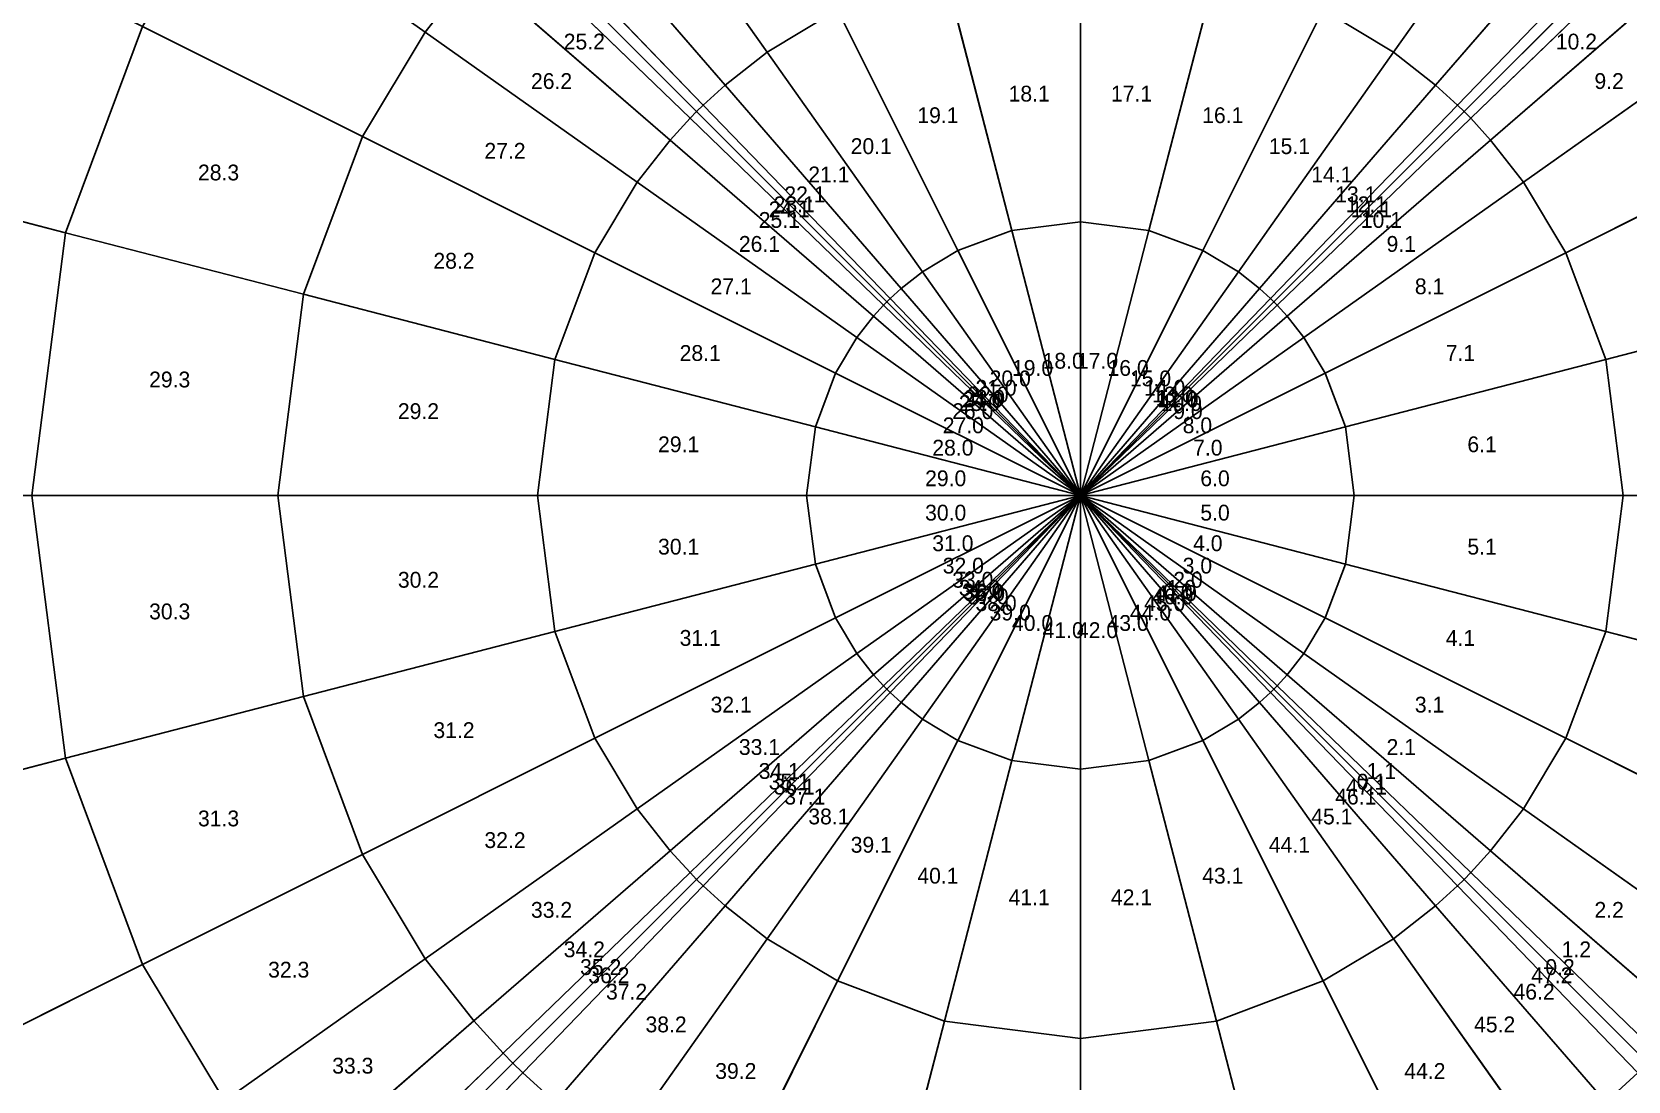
# Model space of a CAD drawing. Header units: metres. Extents: x -2.48 to 2.48, y -2.48 to 2.48.
# Drawn here: x -1.326 to 0.693, y -0.74 to 0.586 of the extents above; entities that cross this region are included whole.
import ezdxf
from ezdxf.enums import TextEntityAlignment as Align

# ---------------------------------------------------------------- set-up
doc = ezdxf.new("R2010")
doc.units = ezdxf.units.M

msp = doc.modelspace()

# ---------------------------------------------------------------- linework, layer by layer
at = {"layer": 'ColmoBranches'}
for p, q in [((0, 0.3461, 2.629), (0, 0.6863, 2.5613)), ((0, 0, 2.6517), (0, 0.3461, 2.629)), ((-1.3258, 0, 2.2964), (-1.6142, 0, 2.1037)), ((-1.0147, 0, 2.4498), (-1.3258, 0, 2.2964)), ((-0.6863, 0, 2.5613), (-1.0147, 0, 2.4498)), ((-0.3461, 0, 2.629), (-0.6863, 0, 2.5613)), ((0, 0, 2.6517), (-0.3461, 0, 2.629)), ((0, 0, 2.6517), (0.3461, 0, 2.629)), ((0, 0, 2.6517), (0, -0.3461, 2.629)), ((0.3461, 0, 2.629), (0.6863, 0, 2.5613)), ((0.6863, 0, 2.5613), (1.0147, 0, 2.4498)), ((0, -0.3461, 2.629), (0, -0.6863, 2.5613)), ((0, -0.6863, 2.5613), (0, -1.0147, 2.4498))]:
    msp.add_line(p, q, dxfattribs=at)
at = {"layer": 'ColmoNodes'}
for p in [(0, 0.3461, 2.629), (-1.3258, 0, 2.2964), (-1.0147, 0, 2.4498), (-0.6863, 0, 2.5613), (-0.3461, 0, 2.629), (0, 0, 2.6517), (0.3461, 0, 2.629), (0.6863, 0, 2.5613), (0, -0.3461, 2.629), (0, -0.6863, 2.5613)]:
    msp.add_point(p, dxfattribs=at)
at = {"layer": 'DiagonaliBranches'}
for p, q in [((-0.4853, 0.4853, 2.5613), (-0.7175, 0.7175, 2.4498)), ((0.4853, 0.4853, 2.5613), (0.7175, 0.7175, 2.4498)), ((-0.2447, 0.2447, 2.629), (-0.4853, 0.4853, 2.5613)), ((0.2447, 0.2447, 2.629), (0.4853, 0.4853, 2.5613)), ((0, 0, 2.6517), (-0.2447, 0.2447, 2.629)), ((0, 0, 2.6517), (0.2447, 0.2447, 2.629)), ((0, 0, 2.6517), (-0.2447, -0.2447, 2.629)), ((0, 0, 2.6517), (0.2447, -0.2447, 2.629)), ((-0.2447, -0.2447, 2.629), (-0.4853, -0.4853, 2.5613)), ((0.2447, -0.2447, 2.629), (0.4853, -0.4853, 2.5613)), ((-0.4853, -0.4853, 2.5613), (-0.7175, -0.7175, 2.4498)), ((0.4853, -0.4853, 2.5613), (0.7175, -0.7175, 2.4498)), ((-0.7175, -0.7175, 2.4498), (-0.9375, -0.9375, 2.2964))]:
    msp.add_line(p, q, dxfattribs=at)
at = {"layer": 'DiagonaliNodes'}
for p in [(-0.4853, 0.4853, 2.5613), (0.4853, 0.4853, 2.5613), (-0.2447, 0.2447, 2.629), (0.2447, 0.2447, 2.629), (-0.2447, -0.2447, 2.629), (0.2447, -0.2447, 2.629), (-0.4853, -0.4853, 2.5613), (0.4853, -0.4853, 2.5613), (-0.7175, -0.7175, 2.4498)]:
    msp.add_point(p, dxfattribs=at)
at = {"layer": 'Faces'}
for points in [[(-0.3069, 0.6138, 2.5613), (-0.3962, 0.5604, 2.5613), (-0.5859, 0.8285, 2.4498), (-0.4538, 0.9076, 2.4498)], [(0.3962, 0.5604, 2.5613), (0.3069, 0.6138, 2.5613), (0.4538, 0.9076, 2.4498), (0.5859, 0.8285, 2.4498)], [(-0.7671, 0.6643, 2.4498), (-0.8285, 0.5859, 2.4498), (-1.0825, 0.7655, 2.2964), (-1.0022, 0.868, 2.2964)], [(-0.3962, 0.5604, 2.5613), (-0.4493, 0.5188, 2.5613), (-0.6643, 0.7671, 2.4498), (-0.5859, 0.8285, 2.4498)], [(0.4493, 0.5188, 2.5613), (0.3962, 0.5604, 2.5613), (0.5859, 0.8285, 2.4498), (0.6643, 0.7671, 2.4498)], [(-0.4493, 0.5188, 2.5613), (-0.4768, 0.4936, 2.5613), (-0.705, 0.7299, 2.4498), (-0.6643, 0.7671, 2.4498)], [(0.4768, 0.4936, 2.5613), (0.4493, 0.5188, 2.5613), (0.6643, 0.7671, 2.4498), (0.705, 0.7299, 2.4498)], [(-0.8285, 0.5859, 2.4498), (-0.9076, 0.4538, 2.4498), (-1.1859, 0.5929, 2.2964), (-1.0825, 0.7655, 2.2964)], [(-0.4768, 0.4936, 2.5613), (-0.4853, 0.4853, 2.5613), (-0.7175, 0.7175, 2.4498), (-0.705, 0.7299, 2.4498)], [(0.4853, 0.4853, 2.5613), (0.4768, 0.4936, 2.5613), (0.705, 0.7299, 2.4498), (0.7175, 0.7175, 2.4498)], [(-1.1859, 0.5929, 2.2964), (-1.2835, 0.3322, 2.2964), (-1.5627, 0.4045, 2.1037), (-1.4438, 0.7219, 2.1037)], [(-0.4853, 0.4853, 2.5613), (-0.4936, 0.4768, 2.5613), (-0.7299, 0.705, 2.4498), (-0.7175, 0.7175, 2.4498)], [(0.4936, 0.4768, 2.5613), (0.4853, 0.4853, 2.5613), (0.7175, 0.7175, 2.4498), (0.7299, 0.705, 2.4498)], [(-0.4936, 0.4768, 2.5613), (-0.5188, 0.4493, 2.5613), (-0.7671, 0.6643, 2.4498), (-0.7299, 0.705, 2.4498)], [(0, 0.3461, 2.629), (-0.0867, 0.3351, 2.629), (-0.172, 0.6644, 2.5613), (0, 0.6863, 2.5613)], [(0.0867, 0.3351, 2.629), (0, 0.3461, 2.629), (0, 0.6863, 2.5613), (0.172, 0.6644, 2.5613)], [(0.5188, 0.4493, 2.5613), (0.4936, 0.4768, 2.5613), (0.7299, 0.705, 2.4498), (0.7671, 0.6643, 2.4498)], [(-0.5188, 0.4493, 2.5613), (-0.5604, 0.3962, 2.5613), (-0.8285, 0.5859, 2.4498), (-0.7671, 0.6643, 2.4498)], [(-0.0867, 0.3351, 2.629), (-0.1548, 0.3096, 2.629), (-0.3069, 0.6138, 2.5613), (-0.172, 0.6644, 2.5613)], [(0.1548, 0.3096, 2.629), (0.0867, 0.3351, 2.629), (0.172, 0.6644, 2.5613), (0.3069, 0.6138, 2.5613)], [(0.5604, 0.3962, 2.5613), (0.5188, 0.4493, 2.5613), (0.7671, 0.6643, 2.4498), (0.8285, 0.5859, 2.4498)], [(-0.1548, 0.3096, 2.629), (-0.1998, 0.2826, 2.629), (-0.3962, 0.5604, 2.5613), (-0.3069, 0.6138, 2.5613)], [(0.1998, 0.2826, 2.629), (0.1548, 0.3096, 2.629), (0.3069, 0.6138, 2.5613), (0.3962, 0.5604, 2.5613)], [(-0.9076, 0.4538, 2.4498), (-0.9824, 0.2543, 2.4498), (-1.2835, 0.3322, 2.2964), (-1.1859, 0.5929, 2.2964)], [(-0.5604, 0.3962, 2.5613), (-0.6138, 0.3069, 2.5613), (-0.9076, 0.4538, 2.4498), (-0.8285, 0.5859, 2.4498)], [(0.6138, 0.3069, 2.5613), (0.5604, 0.3962, 2.5613), (0.8285, 0.5859, 2.4498), (0.9076, 0.4538, 2.4498)], [(-0.1998, 0.2826, 2.629), (-0.2266, 0.2616, 2.629), (-0.4493, 0.5188, 2.5613), (-0.3962, 0.5604, 2.5613)], [(0.2266, 0.2616, 2.629), (0.1998, 0.2826, 2.629), (0.3962, 0.5604, 2.5613), (0.4493, 0.5188, 2.5613)], [(-0.2266, 0.2616, 2.629), (-0.2405, 0.2489, 2.629), (-0.4768, 0.4936, 2.5613), (-0.4493, 0.5188, 2.5613)], [(0.2405, 0.2489, 2.629), (0.2266, 0.2616, 2.629), (0.4493, 0.5188, 2.5613), (0.4768, 0.4936, 2.5613)], [(-0.2447, 0.2447, 2.629), (-0.2489, 0.2405, 2.629), (-0.4936, 0.4768, 2.5613), (-0.4853, 0.4853, 2.5613)], [(-0.2405, 0.2489, 2.629), (-0.2447, 0.2447, 2.629), (-0.4853, 0.4853, 2.5613), (-0.4768, 0.4936, 2.5613)], [(0.2447, 0.2447, 2.629), (0.2405, 0.2489, 2.629), (0.4768, 0.4936, 2.5613), (0.4853, 0.4853, 2.5613)], [(0.2489, 0.2405, 2.629), (0.2447, 0.2447, 2.629), (0.4853, 0.4853, 2.5613), (0.4936, 0.4768, 2.5613)], [(-0.2489, 0.2405, 2.629), (-0.2616, 0.2266, 2.629), (-0.5188, 0.4493, 2.5613), (-0.4936, 0.4768, 2.5613)], [(0.2616, 0.2266, 2.629), (0.2489, 0.2405, 2.629), (0.4936, 0.4768, 2.5613), (0.5188, 0.4493, 2.5613)], [(-0.6138, 0.3069, 2.5613), (-0.6644, 0.172, 2.5613), (-0.9824, 0.2543, 2.4498), (-0.9076, 0.4538, 2.4498)], [(-0.2616, 0.2266, 2.629), (-0.2826, 0.1998, 2.629), (-0.5604, 0.3962, 2.5613), (-0.5188, 0.4493, 2.5613)], [(0.2826, 0.1998, 2.629), (0.2616, 0.2266, 2.629), (0.5188, 0.4493, 2.5613), (0.5604, 0.3962, 2.5613)], [(0.6644, 0.172, 2.5613), (0.6138, 0.3069, 2.5613), (0.9076, 0.4538, 2.4498), (0.9824, 0.2543, 2.4498)], [(-1.2835, 0.3322, 2.2964), (-1.3258, 0, 2.2964), (-1.6142, 0, 2.1037), (-1.5627, 0.4045, 2.1037)], [(-0.2826, 0.1998, 2.629), (-0.3096, 0.1548, 2.629), (-0.6138, 0.3069, 2.5613), (-0.5604, 0.3962, 2.5613)], [(0.3096, 0.1548, 2.629), (0.2826, 0.1998, 2.629), (0.5604, 0.3962, 2.5613), (0.6138, 0.3069, 2.5613)], [(0, 0, 2.6517), (0, 0, 2.6517), (-0.0867, 0.3351, 2.629), (0, 0.3461, 2.629)], [(0, 0, 2.6517), (0, 0, 2.6517), (0, 0.3461, 2.629), (0.0867, 0.3351, 2.629)], [(-0.9824, 0.2543, 2.4498), (-1.0147, 0, 2.4498), (-1.3258, 0, 2.2964), (-1.2835, 0.3322, 2.2964)], [(0, 0, 2.6517), (0, 0, 2.6517), (-0.1548, 0.3096, 2.629), (-0.0867, 0.3351, 2.629)], [(0, 0, 2.6517), (0, 0, 2.6517), (0.0867, 0.3351, 2.629), (0.1548, 0.3096, 2.629)], [(-0.3096, 0.1548, 2.629), (-0.3351, 0.0867, 2.629), (-0.6644, 0.172, 2.5613), (-0.6138, 0.3069, 2.5613)], [(0, 0, 2.6517), (0, 0, 2.6517), (-0.1998, 0.2826, 2.629), (-0.1548, 0.3096, 2.629)], [(0, 0, 2.6517), (0, 0, 2.6517), (0.1548, 0.3096, 2.629), (0.1998, 0.2826, 2.629)], [(0.3351, 0.0867, 2.629), (0.3096, 0.1548, 2.629), (0.6138, 0.3069, 2.5613), (0.6644, 0.172, 2.5613)], [(0, 0, 2.6517), (0, 0, 2.6517), (-0.2266, 0.2616, 2.629), (-0.1998, 0.2826, 2.629)], [(0, 0, 2.6517), (0, 0, 2.6517), (0.1998, 0.2826, 2.629), (0.2266, 0.2616, 2.629)], [(-0.6644, 0.172, 2.5613), (-0.6863, 0, 2.5613), (-1.0147, 0, 2.4498), (-0.9824, 0.2543, 2.4498)], [(0, 0, 2.6517), (0, 0, 2.6517), (-0.2489, 0.2405, 2.629), (-0.2447, 0.2447, 2.629)], [(0, 0, 2.6517), (0, 0, 2.6517), (-0.2447, 0.2447, 2.629), (-0.2405, 0.2489, 2.629)], [(0, 0, 2.6517), (0, 0, 2.6517), (-0.2405, 0.2489, 2.629), (-0.2266, 0.2616, 2.629)], [(0, 0, 2.6517), (0, 0, 2.6517), (0.2266, 0.2616, 2.629), (0.2405, 0.2489, 2.629)], [(0, 0, 2.6517), (0, 0, 2.6517), (0.2405, 0.2489, 2.629), (0.2447, 0.2447, 2.629)], [(0, 0, 2.6517), (0, 0, 2.6517), (0.2447, 0.2447, 2.629), (0.2489, 0.2405, 2.629)], [(0.6863, 0, 2.5613), (0.6644, 0.172, 2.5613), (0.9824, 0.2543, 2.4498), (1.0147, 0, 2.4498)], [(0, 0, 2.6517), (0, 0, 2.6517), (-0.2826, 0.1998, 2.629), (-0.2616, 0.2266, 2.629)], [(0, 0, 2.6517), (0, 0, 2.6517), (-0.2616, 0.2266, 2.629), (-0.2489, 0.2405, 2.629)], [(0, 0, 2.6517), (0, 0, 2.6517), (0.2489, 0.2405, 2.629), (0.2616, 0.2266, 2.629)], [(0, 0, 2.6517), (0, 0, 2.6517), (0.2616, 0.2266, 2.629), (0.2826, 0.1998, 2.629)], [(0, 0, 2.6517), (0, 0, 2.6517), (-0.3096, 0.1548, 2.629), (-0.2826, 0.1998, 2.629)], [(0, 0, 2.6517), (0, 0, 2.6517), (0.2826, 0.1998, 2.629), (0.3096, 0.1548, 2.629)], [(-0.3351, 0.0867, 2.629), (-0.3461, 0, 2.629), (-0.6863, 0, 2.5613), (-0.6644, 0.172, 2.5613)], [(0.3461, 0, 2.629), (0.3351, 0.0867, 2.629), (0.6644, 0.172, 2.5613), (0.6863, 0, 2.5613)], [(0, 0, 2.6517), (0, 0, 2.6517), (-0.3351, 0.0867, 2.629), (-0.3096, 0.1548, 2.629)], [(0, 0, 2.6517), (0, 0, 2.6517), (0.3096, 0.1548, 2.629), (0.3351, 0.0867, 2.629)], [(0, 0, 2.6517), (0, 0, 2.6517), (-0.3461, 0, 2.629), (-0.3351, 0.0867, 2.629)], [(0, 0, 2.6517), (0, 0, 2.6517), (0.3351, 0.0867, 2.629), (0.3461, 0, 2.629)], [(-1.3258, 0, 2.2964), (-1.2835, -0.3322, 2.2964), (-1.5627, -0.4045, 2.1037), (-1.6142, 0, 2.1037)], [(-1.0147, 0, 2.4498), (-0.9824, -0.2543, 2.4498), (-1.2835, -0.3322, 2.2964), (-1.3258, 0, 2.2964)], [(-0.6863, 0, 2.5613), (-0.6644, -0.172, 2.5613), (-0.9824, -0.2543, 2.4498), (-1.0147, 0, 2.4498)], [(-0.3461, 0, 2.629), (-0.3351, -0.0867, 2.629), (-0.6644, -0.172, 2.5613), (-0.6863, 0, 2.5613)], [(0, 0, 2.6517), (0, 0, 2.6517), (-0.3351, -0.0867, 2.629), (-0.3461, 0, 2.629)], [(0, 0, 2.6517), (0, 0, 2.6517), (-0.3096, -0.1548, 2.629), (-0.3351, -0.0867, 2.629)], [(0, 0, 2.6517), (0, 0, 2.6517), (-0.2826, -0.1998, 2.629), (-0.3096, -0.1548, 2.629)], [(0, 0, 2.6517), (0, 0, 2.6517), (-0.2616, -0.2266, 2.629), (-0.2826, -0.1998, 2.629)], [(0, 0, 2.6517), (0, 0, 2.6517), (-0.2489, -0.2405, 2.629), (-0.2616, -0.2266, 2.629)], [(0, 0, 2.6517), (0, 0, 2.6517), (-0.2447, -0.2447, 2.629), (-0.2489, -0.2405, 2.629)], [(0, 0, 2.6517), (0, 0, 2.6517), (-0.2405, -0.2489, 2.629), (-0.2447, -0.2447, 2.629)], [(0, 0, 2.6517), (0, 0, 2.6517), (-0.2266, -0.2616, 2.629), (-0.2405, -0.2489, 2.629)], [(0, 0, 2.6517), (0, 0, 2.6517), (-0.1998, -0.2826, 2.629), (-0.2266, -0.2616, 2.629)], [(0, 0, 2.6517), (0, 0, 2.6517), (-0.1548, -0.3096, 2.629), (-0.1998, -0.2826, 2.629)], [(0, 0, 2.6517), (0, 0, 2.6517), (-0.0867, -0.3351, 2.629), (-0.1548, -0.3096, 2.629)], [(0, 0, 2.6517), (0, 0, 2.6517), (0, -0.3461, 2.629), (-0.0867, -0.3351, 2.629)], [(0, 0, 2.6517), (0, 0, 2.6517), (0.2489, -0.2405, 2.629), (0.2447, -0.2447, 2.629)], [(0, 0, 2.6517), (0, 0, 2.6517), (0.2616, -0.2266, 2.629), (0.2489, -0.2405, 2.629)], [(0, 0, 2.6517), (0, 0, 2.6517), (0.2826, -0.1998, 2.629), (0.2616, -0.2266, 2.629)], [(0, 0, 2.6517), (0, 0, 2.6517), (0.3096, -0.1548, 2.629), (0.2826, -0.1998, 2.629)], [(0, 0, 2.6517), (0, 0, 2.6517), (0.3351, -0.0867, 2.629), (0.3096, -0.1548, 2.629)], [(0, 0, 2.6517), (0, 0, 2.6517), (0.3461, 0, 2.629), (0.3351, -0.0867, 2.629)], [(0, 0, 2.6517), (0, 0, 2.6517), (0.0867, -0.3351, 2.629), (0, -0.3461, 2.629)], [(0, 0, 2.6517), (0, 0, 2.6517), (0.1548, -0.3096, 2.629), (0.0867, -0.3351, 2.629)], [(0, 0, 2.6517), (0, 0, 2.6517), (0.1998, -0.2826, 2.629), (0.1548, -0.3096, 2.629)], [(0, 0, 2.6517), (0, 0, 2.6517), (0.2266, -0.2616, 2.629), (0.1998, -0.2826, 2.629)], [(0, 0, 2.6517), (0, 0, 2.6517), (0.2405, -0.2489, 2.629), (0.2266, -0.2616, 2.629)], [(0, 0, 2.6517), (0, 0, 2.6517), (0.2447, -0.2447, 2.629), (0.2405, -0.2489, 2.629)], [(0.3351, -0.0867, 2.629), (0.3461, 0, 2.629), (0.6863, 0, 2.5613), (0.6644, -0.172, 2.5613)], [(0.6644, -0.172, 2.5613), (0.6863, 0, 2.5613), (1.0147, 0, 2.4498), (0.9824, -0.2543, 2.4498)], [(-0.3351, -0.0867, 2.629), (-0.3096, -0.1548, 2.629), (-0.6138, -0.3069, 2.5613), (-0.6644, -0.172, 2.5613)], [(0.3096, -0.1548, 2.629), (0.3351, -0.0867, 2.629), (0.6644, -0.172, 2.5613), (0.6138, -0.3069, 2.5613)], [(-0.3096, -0.1548, 2.629), (-0.2826, -0.1998, 2.629), (-0.5604, -0.3962, 2.5613), (-0.6138, -0.3069, 2.5613)], [(0.2826, -0.1998, 2.629), (0.3096, -0.1548, 2.629), (0.6138, -0.3069, 2.5613), (0.5604, -0.3962, 2.5613)], [(-0.6644, -0.172, 2.5613), (-0.6138, -0.3069, 2.5613), (-0.9076, -0.4538, 2.4498), (-0.9824, -0.2543, 2.4498)], [(0.6138, -0.3069, 2.5613), (0.6644, -0.172, 2.5613), (0.9824, -0.2543, 2.4498), (0.9076, -0.4538, 2.4498)], [(-0.2826, -0.1998, 2.629), (-0.2616, -0.2266, 2.629), (-0.5188, -0.4493, 2.5613), (-0.5604, -0.3962, 2.5613)], [(0.2616, -0.2266, 2.629), (0.2826, -0.1998, 2.629), (0.5604, -0.3962, 2.5613), (0.5188, -0.4493, 2.5613)], [(-0.2616, -0.2266, 2.629), (-0.2489, -0.2405, 2.629), (-0.4936, -0.4768, 2.5613), (-0.5188, -0.4493, 2.5613)], [(-0.2489, -0.2405, 2.629), (-0.2447, -0.2447, 2.629), (-0.4853, -0.4853, 2.5613), (-0.4936, -0.4768, 2.5613)], [(0.2447, -0.2447, 2.629), (0.2489, -0.2405, 2.629), (0.4936, -0.4768, 2.5613), (0.4853, -0.4853, 2.5613)], [(0.2489, -0.2405, 2.629), (0.2616, -0.2266, 2.629), (0.5188, -0.4493, 2.5613), (0.4936, -0.4768, 2.5613)], [(-0.9824, -0.2543, 2.4498), (-0.9076, -0.4538, 2.4498), (-1.1859, -0.5929, 2.2964), (-1.2835, -0.3322, 2.2964)], [(-0.2447, -0.2447, 2.629), (-0.2405, -0.2489, 2.629), (-0.4768, -0.4936, 2.5613), (-0.4853, -0.4853, 2.5613)], [(-0.2405, -0.2489, 2.629), (-0.2266, -0.2616, 2.629), (-0.4493, -0.5188, 2.5613), (-0.4768, -0.4936, 2.5613)], [(-0.2266, -0.2616, 2.629), (-0.1998, -0.2826, 2.629), (-0.3962, -0.5604, 2.5613), (-0.4493, -0.5188, 2.5613)], [(0.1998, -0.2826, 2.629), (0.2266, -0.2616, 2.629), (0.4493, -0.5188, 2.5613), (0.3962, -0.5604, 2.5613)], [(0.2266, -0.2616, 2.629), (0.2405, -0.2489, 2.629), (0.4768, -0.4936, 2.5613), (0.4493, -0.5188, 2.5613)], [(0.2405, -0.2489, 2.629), (0.2447, -0.2447, 2.629), (0.4853, -0.4853, 2.5613), (0.4768, -0.4936, 2.5613)], [(-0.1998, -0.2826, 2.629), (-0.1548, -0.3096, 2.629), (-0.3069, -0.6138, 2.5613), (-0.3962, -0.5604, 2.5613)], [(0.1548, -0.3096, 2.629), (0.1998, -0.2826, 2.629), (0.3962, -0.5604, 2.5613), (0.3069, -0.6138, 2.5613)], [(-0.6138, -0.3069, 2.5613), (-0.5604, -0.3962, 2.5613), (-0.8285, -0.5859, 2.4498), (-0.9076, -0.4538, 2.4498)], [(-0.1548, -0.3096, 2.629), (-0.0867, -0.3351, 2.629), (-0.172, -0.6644, 2.5613), (-0.3069, -0.6138, 2.5613)], [(0.0867, -0.3351, 2.629), (0.1548, -0.3096, 2.629), (0.3069, -0.6138, 2.5613), (0.172, -0.6644, 2.5613)], [(0.5604, -0.3962, 2.5613), (0.6138, -0.3069, 2.5613), (0.9076, -0.4538, 2.4498), (0.8285, -0.5859, 2.4498)], [(-1.2835, -0.3322, 2.2964), (-1.1859, -0.5929, 2.2964), (-1.4438, -0.7219, 2.1037), (-1.5627, -0.4045, 2.1037)], [(-0.0867, -0.3351, 2.629), (0, -0.3461, 2.629), (0, -0.6863, 2.5613), (-0.172, -0.6644, 2.5613)], [(0, -0.3461, 2.629), (0.0867, -0.3351, 2.629), (0.172, -0.6644, 2.5613), (0, -0.6863, 2.5613)], [(-0.5604, -0.3962, 2.5613), (-0.5188, -0.4493, 2.5613), (-0.7671, -0.6643, 2.4498), (-0.8285, -0.5859, 2.4498)], [(0.5188, -0.4493, 2.5613), (0.5604, -0.3962, 2.5613), (0.8285, -0.5859, 2.4498), (0.7671, -0.6643, 2.4498)], [(-0.9076, -0.4538, 2.4498), (-0.8285, -0.5859, 2.4498), (-1.0825, -0.7655, 2.2964), (-1.1859, -0.5929, 2.2964)], [(-0.5188, -0.4493, 2.5613), (-0.4936, -0.4768, 2.5613), (-0.7299, -0.705, 2.4498), (-0.7671, -0.6643, 2.4498)], [(0.4936, -0.4768, 2.5613), (0.5188, -0.4493, 2.5613), (0.7671, -0.6643, 2.4498), (0.7299, -0.705, 2.4498)], [(-0.4936, -0.4768, 2.5613), (-0.4853, -0.4853, 2.5613), (-0.7175, -0.7175, 2.4498), (-0.7299, -0.705, 2.4498)], [(0.4853, -0.4853, 2.5613), (0.4936, -0.4768, 2.5613), (0.7299, -0.705, 2.4498), (0.7175, -0.7175, 2.4498)], [(-0.4853, -0.4853, 2.5613), (-0.4768, -0.4936, 2.5613), (-0.705, -0.7299, 2.4498), (-0.7175, -0.7175, 2.4498)], [(-0.4768, -0.4936, 2.5613), (-0.4493, -0.5188, 2.5613), (-0.6643, -0.7671, 2.4498), (-0.705, -0.7299, 2.4498)], [(0.4493, -0.5188, 2.5613), (0.4768, -0.4936, 2.5613), (0.705, -0.7299, 2.4498), (0.6643, -0.7671, 2.4498)], [(0.4768, -0.4936, 2.5613), (0.4853, -0.4853, 2.5613), (0.7175, -0.7175, 2.4498), (0.705, -0.7299, 2.4498)], [(-0.4493, -0.5188, 2.5613), (-0.3962, -0.5604, 2.5613), (-0.5859, -0.8285, 2.4498), (-0.6643, -0.7671, 2.4498)], [(0.3962, -0.5604, 2.5613), (0.4493, -0.5188, 2.5613), (0.6643, -0.7671, 2.4498), (0.5859, -0.8285, 2.4498)], [(-0.3962, -0.5604, 2.5613), (-0.3069, -0.6138, 2.5613), (-0.4538, -0.9076, 2.4498), (-0.5859, -0.8285, 2.4498)], [(0.3069, -0.6138, 2.5613), (0.3962, -0.5604, 2.5613), (0.5859, -0.8285, 2.4498), (0.4538, -0.9076, 2.4498)], [(-1.1859, -0.5929, 2.2964), (-1.0825, -0.7655, 2.2964), (-1.318, -0.932, 2.1037), (-1.4438, -0.7219, 2.1037)], [(-0.8285, -0.5859, 2.4498), (-0.7671, -0.6643, 2.4498), (-1.0022, -0.868, 2.2964), (-1.0825, -0.7655, 2.2964)], [(-0.3069, -0.6138, 2.5613), (-0.172, -0.6644, 2.5613), (-0.2543, -0.9824, 2.4498), (-0.4538, -0.9076, 2.4498)], [(0.172, -0.6644, 2.5613), (0.3069, -0.6138, 2.5613), (0.4538, -0.9076, 2.4498), (0.2543, -0.9824, 2.4498)], [(-0.7671, -0.6643, 2.4498), (-0.7299, -0.705, 2.4498), (-0.9536, -0.9211, 2.2964), (-1.0022, -0.868, 2.2964)], [(-0.172, -0.6644, 2.5613), (0, -0.6863, 2.5613), (0, -1.0147, 2.4498), (-0.2543, -0.9824, 2.4498)], [(0, -0.6863, 2.5613), (0.172, -0.6644, 2.5613), (0.2543, -0.9824, 2.4498), (0, -1.0147, 2.4498)], [(-0.7299, -0.705, 2.4498), (-0.7175, -0.7175, 2.4498), (-0.9375, -0.9375, 2.2964), (-0.9536, -0.9211, 2.2964)], [(-1.4438, -0.7219, 2.1037), (-1.318, -0.932, 2.1037), (-1.5309, -1.0825, 1.875), (-1.6771, -0.8385, 1.875)], [(-0.7175, -0.7175, 2.4498), (-0.705, -0.7299, 2.4498), (-0.9211, -0.9536, 2.2964), (-0.9375, -0.9375, 2.2964)], [(-0.705, -0.7299, 2.4498), (-0.6643, -0.7671, 2.4498), (-0.868, -1.0022, 2.2964), (-0.9211, -0.9536, 2.2964)], [(0.6643, -0.7671, 2.4498), (0.705, -0.7299, 2.4498), (0.9211, -0.9536, 2.2964), (0.868, -1.0022, 2.2964)]]:
    msp.add_3dface(points, dxfattribs=at)
at = {"layer": 'MeridianiBranches'}
for p, q in [((-0.3962, 0.5604, 2.5613), (-0.5859, 0.8285, 2.4498)), ((0.3962, 0.5604, 2.5613), (0.5859, 0.8285, 2.4498)), ((-0.4493, 0.5188, 2.5613), (-0.6643, 0.7671, 2.4498)), ((0.4493, 0.5188, 2.5613), (0.6643, 0.7671, 2.4498)), ((-0.8285, 0.5859, 2.4498), (-1.0825, 0.7655, 2.2964)), ((-0.4768, 0.4936, 2.5613), (-0.705, 0.7299, 2.4498)), ((0.4768, 0.4936, 2.5613), (0.705, 0.7299, 2.4498)), ((-0.4936, 0.4768, 2.5613), (-0.7299, 0.705, 2.4498)), ((0.4936, 0.4768, 2.5613), (0.7299, 0.705, 2.4498)), ((-0.5188, 0.4493, 2.5613), (-0.7671, 0.6643, 2.4498)), ((-0.0867, 0.3351, 2.629), (-0.172, 0.6644, 2.5613)), ((0.0867, 0.3351, 2.629), (0.172, 0.6644, 2.5613)), ((0.5188, 0.4493, 2.5613), (0.7671, 0.6643, 2.4498)), ((-0.1548, 0.3096, 2.629), (-0.3069, 0.6138, 2.5613)), ((0.1548, 0.3096, 2.629), (0.3069, 0.6138, 2.5613)), ((-0.9076, 0.4538, 2.4498), (-1.1859, 0.5929, 2.2964)), ((-0.5604, 0.3962, 2.5613), (-0.8285, 0.5859, 2.4498)), ((0.5604, 0.3962, 2.5613), (0.8285, 0.5859, 2.4498)), ((-0.1998, 0.2826, 2.629), (-0.3962, 0.5604, 2.5613)), ((0.1998, 0.2826, 2.629), (0.3962, 0.5604, 2.5613)), ((-0.2266, 0.2616, 2.629), (-0.4493, 0.5188, 2.5613)), ((0.2266, 0.2616, 2.629), (0.4493, 0.5188, 2.5613)), ((-0.2405, 0.2489, 2.629), (-0.4768, 0.4936, 2.5613)), ((0.2405, 0.2489, 2.629), (0.4768, 0.4936, 2.5613)), ((-0.2489, 0.2405, 2.629), (-0.4936, 0.4768, 2.5613)), ((0.2489, 0.2405, 2.629), (0.4936, 0.4768, 2.5613)), ((-0.6138, 0.3069, 2.5613), (-0.9076, 0.4538, 2.4498)), ((-0.2616, 0.2266, 2.629), (-0.5188, 0.4493, 2.5613)), ((0.2616, 0.2266, 2.629), (0.5188, 0.4493, 2.5613)), ((0.6138, 0.3069, 2.5613), (0.9076, 0.4538, 2.4498)), ((-1.2835, 0.3322, 2.2964), (-1.5627, 0.4045, 2.1037)), ((-0.2826, 0.1998, 2.629), (-0.5604, 0.3962, 2.5613)), ((0.2826, 0.1998, 2.629), (0.5604, 0.3962, 2.5613)), ((-0.9824, 0.2543, 2.4498), (-1.2835, 0.3322, 2.2964)), ((0, 0, 2.6517), (-0.0867, 0.3351, 2.629)), ((0, 0, 2.6517), (0.0867, 0.3351, 2.629)), ((-0.3096, 0.1548, 2.629), (-0.6138, 0.3069, 2.5613)), ((0, 0, 2.6517), (-0.1548, 0.3096, 2.629)), ((0, 0, 2.6517), (0.1548, 0.3096, 2.629)), ((0.3096, 0.1548, 2.629), (0.6138, 0.3069, 2.5613)), ((0, 0, 2.6517), (-0.1998, 0.2826, 2.629)), ((0, 0, 2.6517), (0.1998, 0.2826, 2.629)), ((-0.6644, 0.172, 2.5613), (-0.9824, 0.2543, 2.4498)), ((0, 0, 2.6517), (-0.2405, 0.2489, 2.629)), ((0, 0, 2.6517), (-0.2266, 0.2616, 2.629)), ((0, 0, 2.6517), (0.2266, 0.2616, 2.629)), ((0, 0, 2.6517), (0.2405, 0.2489, 2.629)), ((0.6644, 0.172, 2.5613), (0.9824, 0.2543, 2.4498)), ((0, 0, 2.6517), (-0.2616, 0.2266, 2.629)), ((0, 0, 2.6517), (-0.2489, 0.2405, 2.629)), ((0, 0, 2.6517), (0.2489, 0.2405, 2.629)), ((0, 0, 2.6517), (0.2616, 0.2266, 2.629)), ((0, 0, 2.6517), (-0.2826, 0.1998, 2.629)), ((0, 0, 2.6517), (0.2826, 0.1998, 2.629)), ((-0.3351, 0.0867, 2.629), (-0.6644, 0.172, 2.5613)), ((0.3351, 0.0867, 2.629), (0.6644, 0.172, 2.5613)), ((0, 0, 2.6517), (-0.3096, 0.1548, 2.629)), ((0, 0, 2.6517), (0.3096, 0.1548, 2.629)), ((0, 0, 2.6517), (-0.3351, 0.0867, 2.629)), ((0, 0, 2.6517), (0.3351, 0.0867, 2.629)), ((0, 0, 2.6517), (-0.3351, -0.0867, 2.629)), ((0, 0, 2.6517), (-0.3096, -0.1548, 2.629)), ((0, 0, 2.6517), (-0.2826, -0.1998, 2.629)), ((0, 0, 2.6517), (-0.2616, -0.2266, 2.629)), ((0, 0, 2.6517), (-0.2489, -0.2405, 2.629)), ((0, 0, 2.6517), (-0.2405, -0.2489, 2.629)), ((0, 0, 2.6517), (-0.2266, -0.2616, 2.629)), ((0, 0, 2.6517), (-0.1998, -0.2826, 2.629)), ((0, 0, 2.6517), (-0.1548, -0.3096, 2.629)), ((0, 0, 2.6517), (-0.0867, -0.3351, 2.629)), ((0, 0, 2.6517), (0.2489, -0.2405, 2.629)), ((0, 0, 2.6517), (0.2616, -0.2266, 2.629)), ((0, 0, 2.6517), (0.2826, -0.1998, 2.629)), ((0, 0, 2.6517), (0.3096, -0.1548, 2.629)), ((0, 0, 2.6517), (0.3351, -0.0867, 2.629)), ((0, 0, 2.6517), (0.0867, -0.3351, 2.629)), ((0, 0, 2.6517), (0.1548, -0.3096, 2.629)), ((0, 0, 2.6517), (0.1998, -0.2826, 2.629)), ((0, 0, 2.6517), (0.2266, -0.2616, 2.629)), ((0, 0, 2.6517), (0.2405, -0.2489, 2.629)), ((-0.3351, -0.0867, 2.629), (-0.6644, -0.172, 2.5613)), ((0.3351, -0.0867, 2.629), (0.6644, -0.172, 2.5613)), ((-0.3096, -0.1548, 2.629), (-0.6138, -0.3069, 2.5613)), ((0.3096, -0.1548, 2.629), (0.6138, -0.3069, 2.5613)), ((-0.6644, -0.172, 2.5613), (-0.9824, -0.2543, 2.4498)), ((0.6644, -0.172, 2.5613), (0.9824, -0.2543, 2.4498)), ((-0.2826, -0.1998, 2.629), (-0.5604, -0.3962, 2.5613)), ((0.2826, -0.1998, 2.629), (0.5604, -0.3962, 2.5613)), ((-0.2616, -0.2266, 2.629), (-0.5188, -0.4493, 2.5613)), ((-0.2489, -0.2405, 2.629), (-0.4936, -0.4768, 2.5613)), ((0.2489, -0.2405, 2.629), (0.4936, -0.4768, 2.5613)), ((0.2616, -0.2266, 2.629), (0.5188, -0.4493, 2.5613)), ((-0.9824, -0.2543, 2.4498), (-1.2835, -0.3322, 2.2964)), ((-0.2405, -0.2489, 2.629), (-0.4768, -0.4936, 2.5613)), ((-0.2266, -0.2616, 2.629), (-0.4493, -0.5188, 2.5613)), ((0.2266, -0.2616, 2.629), (0.4493, -0.5188, 2.5613)), ((0.2405, -0.2489, 2.629), (0.4768, -0.4936, 2.5613)), ((-0.1998, -0.2826, 2.629), (-0.3962, -0.5604, 2.5613)), ((0.1998, -0.2826, 2.629), (0.3962, -0.5604, 2.5613)), ((-0.6138, -0.3069, 2.5613), (-0.9076, -0.4538, 2.4498)), ((-0.1548, -0.3096, 2.629), (-0.3069, -0.6138, 2.5613)), ((0.1548, -0.3096, 2.629), (0.3069, -0.6138, 2.5613)), ((0.6138, -0.3069, 2.5613), (0.9076, -0.4538, 2.4498)), ((-1.2835, -0.3322, 2.2964), (-1.5627, -0.4045, 2.1037)), ((-0.0867, -0.3351, 2.629), (-0.172, -0.6644, 2.5613)), ((0.0867, -0.3351, 2.629), (0.172, -0.6644, 2.5613)), ((-0.5604, -0.3962, 2.5613), (-0.8285, -0.5859, 2.4498)), ((0.5604, -0.3962, 2.5613), (0.8285, -0.5859, 2.4498)), ((-0.9076, -0.4538, 2.4498), (-1.1859, -0.5929, 2.2964)), ((-0.5188, -0.4493, 2.5613), (-0.7671, -0.6643, 2.4498)), ((0.5188, -0.4493, 2.5613), (0.7671, -0.6643, 2.4498)), ((-0.4936, -0.4768, 2.5613), (-0.7299, -0.705, 2.4498)), ((0.4936, -0.4768, 2.5613), (0.7299, -0.705, 2.4498)), ((-0.4768, -0.4936, 2.5613), (-0.705, -0.7299, 2.4498)), ((0.4768, -0.4936, 2.5613), (0.705, -0.7299, 2.4498)), ((-0.4493, -0.5188, 2.5613), (-0.6643, -0.7671, 2.4498)), ((0.4493, -0.5188, 2.5613), (0.6643, -0.7671, 2.4498)), ((-0.3962, -0.5604, 2.5613), (-0.5859, -0.8285, 2.4498)), ((0.3962, -0.5604, 2.5613), (0.5859, -0.8285, 2.4498)), ((-1.1859, -0.5929, 2.2964), (-1.4438, -0.7219, 2.1037)), ((-0.8285, -0.5859, 2.4498), (-1.0825, -0.7655, 2.2964)), ((-0.3069, -0.6138, 2.5613), (-0.4538, -0.9076, 2.4498)), ((0.3069, -0.6138, 2.5613), (0.4538, -0.9076, 2.4498)), ((-0.7671, -0.6643, 2.4498), (-1.0022, -0.868, 2.2964)), ((-0.172, -0.6644, 2.5613), (-0.2543, -0.9824, 2.4498)), ((0.172, -0.6644, 2.5613), (0.2543, -0.9824, 2.4498)), ((-0.7299, -0.705, 2.4498), (-0.9536, -0.9211, 2.2964)), ((-0.705, -0.7299, 2.4498), (-0.9211, -0.9536, 2.2964))]:
    msp.add_line(p, q, dxfattribs=at)
at = {"layer": 'NodiInterni'}
for p in [(-0.8285, 0.5859, 2.4498), (-0.3962, 0.5604, 2.5613), (0.3962, 0.5604, 2.5613), (-0.4493, 0.5188, 2.5613), (0.4493, 0.5188, 2.5613), (-0.4768, 0.4936, 2.5613), (0.4768, 0.4936, 2.5613), (-0.4936, 0.4768, 2.5613), (0.4936, 0.4768, 2.5613), (-0.9076, 0.4538, 2.4498), (-0.5188, 0.4493, 2.5613), (0.5188, 0.4493, 2.5613), (-0.5604, 0.3962, 2.5613), (0.5604, 0.3962, 2.5613), (-1.2835, 0.3322, 2.2964), (-0.0867, 0.3351, 2.629), (0.0867, 0.3351, 2.629), (-0.6138, 0.3069, 2.5613), (-0.1548, 0.3096, 2.629), (0.1548, 0.3096, 2.629), (0.6138, 0.3069, 2.5613), (-0.1998, 0.2826, 2.629), (0.1998, 0.2826, 2.629), (-0.9824, 0.2543, 2.4498), (-0.2405, 0.2489, 2.629), (-0.2266, 0.2616, 2.629), (0.2266, 0.2616, 2.629), (0.2405, 0.2489, 2.629), (-0.2616, 0.2266, 2.629), (-0.2489, 0.2405, 2.629), (0.2489, 0.2405, 2.629), (0.2616, 0.2266, 2.629), (-0.2826, 0.1998, 2.629), (0.2826, 0.1998, 2.629), (-0.6644, 0.172, 2.5613), (0.6644, 0.172, 2.5613), (-0.3096, 0.1548, 2.629), (0.3096, 0.1548, 2.629), (-0.3351, 0.0867, 2.629), (0.3351, 0.0867, 2.629), (-0.3351, -0.0867, 2.629), (0.3351, -0.0867, 2.629), (-0.3096, -0.1548, 2.629), (0.3096, -0.1548, 2.629), (-0.6644, -0.172, 2.5613), (0.6644, -0.172, 2.5613), (-0.2826, -0.1998, 2.629), (0.2826, -0.1998, 2.629), (-0.2616, -0.2266, 2.629), (-0.2489, -0.2405, 2.629), (0.2489, -0.2405, 2.629), (0.2616, -0.2266, 2.629), (-0.9824, -0.2543, 2.4498), (-0.2405, -0.2489, 2.629), (-0.2266, -0.2616, 2.629), (0.2266, -0.2616, 2.629), (0.2405, -0.2489, 2.629), (-0.1998, -0.2826, 2.629), (0.1998, -0.2826, 2.629), (-0.6138, -0.3069, 2.5613), (-0.1548, -0.3096, 2.629), (0.1548, -0.3096, 2.629), (0.6138, -0.3069, 2.5613), (-1.2835, -0.3322, 2.2964), (-0.0867, -0.3351, 2.629), (0.0867, -0.3351, 2.629), (-0.5604, -0.3962, 2.5613), (0.5604, -0.3962, 2.5613), (-0.9076, -0.4538, 2.4498), (-0.5188, -0.4493, 2.5613), (0.5188, -0.4493, 2.5613), (-0.4936, -0.4768, 2.5613), (0.4936, -0.4768, 2.5613), (-0.4768, -0.4936, 2.5613), (0.4768, -0.4936, 2.5613), (-0.4493, -0.5188, 2.5613), (0.4493, -0.5188, 2.5613), (-0.3962, -0.5604, 2.5613), (0.3962, -0.5604, 2.5613), (-1.1859, -0.5929, 2.2964), (-0.8285, -0.5859, 2.4498), (-0.3069, -0.6138, 2.5613), (0.3069, -0.6138, 2.5613), (-0.7671, -0.6643, 2.4498), (-0.172, -0.6644, 2.5613), (0.172, -0.6644, 2.5613), (-0.7299, -0.705, 2.4498), (-0.705, -0.7299, 2.4498)]:
    msp.add_point(p, dxfattribs=at)
at = {"layer": 'ParalleliBranches'}
for p, q in [((-0.7671, 0.6643, 2.4498), (-0.8285, 0.5859, 2.4498)), ((-0.3069, 0.6138, 2.5613), (-0.3962, 0.5604, 2.5613)), ((0.3962, 0.5604, 2.5613), (0.3069, 0.6138, 2.5613)), ((-1.1859, 0.5929, 2.2964), (-1.2835, 0.3322, 2.2964)), ((-0.8285, 0.5859, 2.4498), (-0.9076, 0.4538, 2.4498)), ((-0.3962, 0.5604, 2.5613), (-0.4493, 0.5188, 2.5613)), ((0.4493, 0.5188, 2.5613), (0.3962, 0.5604, 2.5613)), ((-0.4493, 0.5188, 2.5613), (-0.4768, 0.4936, 2.5613)), ((0.4768, 0.4936, 2.5613), (0.4493, 0.5188, 2.5613)), ((-0.4853, 0.4853, 2.5613), (-0.4936, 0.4768, 2.5613)), ((-0.4768, 0.4936, 2.5613), (-0.4853, 0.4853, 2.5613)), ((0.4853, 0.4853, 2.5613), (0.4768, 0.4936, 2.5613)), ((0.4936, 0.4768, 2.5613), (0.4853, 0.4853, 2.5613)), ((-0.4936, 0.4768, 2.5613), (-0.5188, 0.4493, 2.5613)), ((0.5188, 0.4493, 2.5613), (0.4936, 0.4768, 2.5613)), ((-0.9076, 0.4538, 2.4498), (-0.9824, 0.2543, 2.4498)), ((-0.5188, 0.4493, 2.5613), (-0.5604, 0.3962, 2.5613)), ((0.5604, 0.3962, 2.5613), (0.5188, 0.4493, 2.5613)), ((-0.5604, 0.3962, 2.5613), (-0.6138, 0.3069, 2.5613)), ((0.6138, 0.3069, 2.5613), (0.5604, 0.3962, 2.5613)), ((0, 0.3461, 2.629), (-0.0867, 0.3351, 2.629)), ((0.0867, 0.3351, 2.629), (0, 0.3461, 2.629)), ((-1.2835, 0.3322, 2.2964), (-1.3258, 0, 2.2964)), ((-0.0867, 0.3351, 2.629), (-0.1548, 0.3096, 2.629)), ((0.1548, 0.3096, 2.629), (0.0867, 0.3351, 2.629)), ((-0.6138, 0.3069, 2.5613), (-0.6644, 0.172, 2.5613)), ((-0.1548, 0.3096, 2.629), (-0.1998, 0.2826, 2.629)), ((0.1998, 0.2826, 2.629), (0.1548, 0.3096, 2.629)), ((0.6644, 0.172, 2.5613), (0.6138, 0.3069, 2.5613)), ((-0.1998, 0.2826, 2.629), (-0.2266, 0.2616, 2.629)), ((0.2266, 0.2616, 2.629), (0.1998, 0.2826, 2.629)), ((-0.9824, 0.2543, 2.4498), (-1.0147, 0, 2.4498)), ((-0.2447, 0.2447, 2.629), (-0.2489, 0.2405, 2.629)), ((-0.2405, 0.2489, 2.629), (-0.2447, 0.2447, 2.629)), ((-0.2266, 0.2616, 2.629), (-0.2405, 0.2489, 2.629)), ((0.2405, 0.2489, 2.629), (0.2266, 0.2616, 2.629)), ((0.2447, 0.2447, 2.629), (0.2405, 0.2489, 2.629)), ((0.2489, 0.2405, 2.629), (0.2447, 0.2447, 2.629)), ((-0.2616, 0.2266, 2.629), (-0.2826, 0.1998, 2.629)), ((-0.2489, 0.2405, 2.629), (-0.2616, 0.2266, 2.629)), ((0.2616, 0.2266, 2.629), (0.2489, 0.2405, 2.629)), ((0.2826, 0.1998, 2.629), (0.2616, 0.2266, 2.629)), ((-0.2826, 0.1998, 2.629), (-0.3096, 0.1548, 2.629)), ((0.3096, 0.1548, 2.629), (0.2826, 0.1998, 2.629)), ((-0.6644, 0.172, 2.5613), (-0.6863, 0, 2.5613)), ((0.6863, 0, 2.5613), (0.6644, 0.172, 2.5613)), ((-0.3096, 0.1548, 2.629), (-0.3351, 0.0867, 2.629)), ((0.3351, 0.0867, 2.629), (0.3096, 0.1548, 2.629)), ((-0.3351, 0.0867, 2.629), (-0.3461, 0, 2.629)), ((0.3461, 0, 2.629), (0.3351, 0.0867, 2.629)), ((-1.3258, 0, 2.2964), (-1.2835, -0.3322, 2.2964)), ((-1.0147, 0, 2.4498), (-0.9824, -0.2543, 2.4498)), ((-0.6863, 0, 2.5613), (-0.6644, -0.172, 2.5613)), ((-0.3461, 0, 2.629), (-0.3351, -0.0867, 2.629)), ((0.3351, -0.0867, 2.629), (0.3461, 0, 2.629)), ((0.6644, -0.172, 2.5613), (0.6863, 0, 2.5613)), ((-0.3351, -0.0867, 2.629), (-0.3096, -0.1548, 2.629)), ((0.3096, -0.1548, 2.629), (0.3351, -0.0867, 2.629)), ((-0.3096, -0.1548, 2.629), (-0.2826, -0.1998, 2.629)), ((0.2826, -0.1998, 2.629), (0.3096, -0.1548, 2.629)), ((-0.6644, -0.172, 2.5613), (-0.6138, -0.3069, 2.5613)), ((0.6138, -0.3069, 2.5613), (0.6644, -0.172, 2.5613)), ((-0.2826, -0.1998, 2.629), (-0.2616, -0.2266, 2.629)), ((0.2616, -0.2266, 2.629), (0.2826, -0.1998, 2.629)), ((-0.2616, -0.2266, 2.629), (-0.2489, -0.2405, 2.629)), ((-0.2489, -0.2405, 2.629), (-0.2447, -0.2447, 2.629)), ((0.2447, -0.2447, 2.629), (0.2489, -0.2405, 2.629)), ((0.2489, -0.2405, 2.629), (0.2616, -0.2266, 2.629)), ((-0.9824, -0.2543, 2.4498), (-0.9076, -0.4538, 2.4498)), ((-0.2447, -0.2447, 2.629), (-0.2405, -0.2489, 2.629)), ((-0.2405, -0.2489, 2.629), (-0.2266, -0.2616, 2.629)), ((-0.2266, -0.2616, 2.629), (-0.1998, -0.2826, 2.629)), ((0.1998, -0.2826, 2.629), (0.2266, -0.2616, 2.629)), ((0.2266, -0.2616, 2.629), (0.2405, -0.2489, 2.629)), ((0.2405, -0.2489, 2.629), (0.2447, -0.2447, 2.629)), ((-0.1998, -0.2826, 2.629), (-0.1548, -0.3096, 2.629)), ((0.1548, -0.3096, 2.629), (0.1998, -0.2826, 2.629)), ((-0.6138, -0.3069, 2.5613), (-0.5604, -0.3962, 2.5613)), ((-0.1548, -0.3096, 2.629), (-0.0867, -0.3351, 2.629)), ((0.0867, -0.3351, 2.629), (0.1548, -0.3096, 2.629)), ((0.5604, -0.3962, 2.5613), (0.6138, -0.3069, 2.5613)), ((-1.2835, -0.3322, 2.2964), (-1.1859, -0.5929, 2.2964)), ((-0.0867, -0.3351, 2.629), (0, -0.3461, 2.629)), ((0, -0.3461, 2.629), (0.0867, -0.3351, 2.629)), ((-0.5604, -0.3962, 2.5613), (-0.5188, -0.4493, 2.5613)), ((0.5188, -0.4493, 2.5613), (0.5604, -0.3962, 2.5613)), ((-0.9076, -0.4538, 2.4498), (-0.8285, -0.5859, 2.4498)), ((-0.5188, -0.4493, 2.5613), (-0.4936, -0.4768, 2.5613)), ((0.4936, -0.4768, 2.5613), (0.5188, -0.4493, 2.5613)), ((-0.4936, -0.4768, 2.5613), (-0.4853, -0.4853, 2.5613)), ((0.4853, -0.4853, 2.5613), (0.4936, -0.4768, 2.5613)), ((-0.4853, -0.4853, 2.5613), (-0.4768, -0.4936, 2.5613)), ((-0.4768, -0.4936, 2.5613), (-0.4493, -0.5188, 2.5613)), ((0.4493, -0.5188, 2.5613), (0.4768, -0.4936, 2.5613)), ((0.4768, -0.4936, 2.5613), (0.4853, -0.4853, 2.5613)), ((-0.4493, -0.5188, 2.5613), (-0.3962, -0.5604, 2.5613)), ((0.3962, -0.5604, 2.5613), (0.4493, -0.5188, 2.5613)), ((-0.3962, -0.5604, 2.5613), (-0.3069, -0.6138, 2.5613)), ((0.3069, -0.6138, 2.5613), (0.3962, -0.5604, 2.5613)), ((-1.1859, -0.5929, 2.2964), (-1.0825, -0.7655, 2.2964)), ((-0.8285, -0.5859, 2.4498), (-0.7671, -0.6643, 2.4498)), ((-0.3069, -0.6138, 2.5613), (-0.172, -0.6644, 2.5613)), ((0.172, -0.6644, 2.5613), (0.3069, -0.6138, 2.5613)), ((-0.7671, -0.6643, 2.4498), (-0.7299, -0.705, 2.4498)), ((-0.172, -0.6644, 2.5613), (0, -0.6863, 2.5613)), ((0, -0.6863, 2.5613), (0.172, -0.6644, 2.5613)), ((-0.7299, -0.705, 2.4498), (-0.7175, -0.7175, 2.4498)), ((-0.7175, -0.7175, 2.4498), (-0.705, -0.7299, 2.4498)), ((-0.705, -0.7299, 2.4498), (-0.6643, -0.7671, 2.4498))]:
    msp.add_line(p, q, dxfattribs=at)

# ---------------------------------------------------------------- texts
at = {"layer": 'FacesName'}
for s, p in [('25.2', (-0.6273, 0.5738, 2.5056)), ('10.2', (0.6273, 0.5738, 2.5056)), ('26.2', (-0.6687, 0.5239, 2.5056)), ('9.2', (0.6687, 0.5239, 2.5056)), ('18.1', (-0.0647, 0.508, 2.5951)), ('17.1', (0.0647, 0.508, 2.5951)), ('19.1', (-0.1801, 0.4807, 2.5951)), ('16.1', (0.1801, 0.4807, 2.5951)), ('27.2', (-0.7276, 0.4357, 2.5056)), ('20.1', (-0.2644, 0.4416, 2.5951)), ('15.1', (0.2644, 0.4416, 2.5951)), ('28.3', (-1.0898, 0.4083, 2.3731)), ('21.1', (-0.318, 0.4058, 2.5951)), ('14.1', (0.318, 0.4058, 2.5951)), ('22.1', (-0.3483, 0.3807, 2.5951)), ('13.1', (0.3483, 0.3807, 2.5951)), ('24.1', (-0.3681, 0.3618, 2.5951)), ('23.1', (-0.3618, 0.3681, 2.5951)), ('12.1', (0.3618, 0.3681, 2.5951)), ('11.1', (0.3681, 0.3618, 2.5951)), ('25.1', (-0.3807, 0.3483, 2.5951)), ('10.1', (0.3807, 0.3483, 2.5951)), ('26.1', (-0.4058, 0.318, 2.5951)), ('9.1', (0.4058, 0.318, 2.5951)), ('28.2', (-0.7921, 0.2967, 2.5056)), ('27.1', (-0.4416, 0.2644, 2.5951)), ('8.1', (0.4416, 0.2644, 2.5951)), ('28.1', (-0.4807, 0.1801, 2.5951)), ('7.1', (0.4807, 0.1801, 2.5951)), ('19.0', (-0.0604, 0.1612, 2.6403)), ('18.0', (-0.0217, 0.1703, 2.6403)), ('17.0', (0.0217, 0.1703, 2.6403)), ('16.0', (0.0604, 0.1612, 2.6403)), ('29.3', (-1.1516, 0.1466, 2.3731)), ('21.0', (-0.1066, 0.1361, 2.6403)), ('20.0', (-0.0887, 0.148, 2.6403)), ('15.0', (0.0887, 0.148, 2.6403)), ('14.0', (0.1066, 0.1361, 2.6403)), ('25.0', (-0.1276, 0.1168, 2.6403)), ('24.0', (-0.1234, 0.1213, 2.6403)), ('23.0', (-0.1213, 0.1234, 2.6403)), ('22.0', (-0.1168, 0.1276, 2.6403)), ('13.0', (0.1168, 0.1276, 2.6403)), ('12.0', (0.1213, 0.1234, 2.6403)), ('11.0', (0.1234, 0.1213, 2.6403)), ('10.0', (0.1276, 0.1168, 2.6403)), ('29.2', (-0.837, 0.1066, 2.5056)), ('26.0', (-0.1361, 0.1066, 2.6403)), ('9.0', (0.1361, 0.1066, 2.6403)), ('27.0', (-0.148, 0.0887, 2.6403)), ('8.0', (0.148, 0.0887, 2.6403)), ('29.1', (-0.508, 0.0647, 2.5951)), ('28.0', (-0.1612, 0.0604, 2.6403)), ('7.0', (0.1612, 0.0604, 2.6403)), ('6.1', (0.508, 0.0647, 2.5951)), ('29.0', (-0.1703, 0.0217, 2.6403)), ('6.0', (0.1703, 0.0217, 2.6403)), ('30.0', (-0.1703, -0.0217, 2.6403)), ('5.0', (0.1703, -0.0217, 2.6403)), ('30.1', (-0.508, -0.0647, 2.5951)), ('31.0', (-0.1612, -0.0604, 2.6403)), ('4.0', (0.1612, -0.0604, 2.6403)), ('5.1', (0.508, -0.0647, 2.5951)), ('32.0', (-0.148, -0.0887, 2.6403)), ('3.0', (0.148, -0.0887, 2.6403)), ('30.2', (-0.837, -0.1066, 2.5056)), ('33.0', (-0.1361, -0.1066, 2.6403)), ('2.0', (0.1361, -0.1066, 2.6403)), ('34.0', (-0.1276, -0.1168, 2.6403)), ('35.0', (-0.1234, -0.1213, 2.6403)), ('36.0', (-0.1213, -0.1234, 2.6403)), ('37.0', (-0.1168, -0.1276, 2.6403)), ('46.0', (0.1168, -0.1276, 2.6403)), ('47.0', (0.1213, -0.1234, 2.6403)), ('0.0', (0.1234, -0.1213, 2.6403)), ('1.0', (0.1276, -0.1168, 2.6403)), ('30.3', (-1.1516, -0.1466, 2.3731)), ('38.0', (-0.1066, -0.1361, 2.6403)), ('39.0', (-0.0887, -0.148, 2.6403)), ('44.0', (0.0887, -0.148, 2.6403)), ('45.0', (0.1066, -0.1361, 2.6403)), ('40.0', (-0.0604, -0.1612, 2.6403)), ('41.0', (-0.0217, -0.1703, 2.6403)), ('42.0', (0.0217, -0.1703, 2.6403)), ('43.0', (0.0604, -0.1612, 2.6403)), ('31.1', (-0.4807, -0.1801, 2.5951)), ('4.1', (0.4807, -0.1801, 2.5951)), ('32.1', (-0.4416, -0.2644, 2.5951)), ('3.1', (0.4416, -0.2644, 2.5951)), ('31.2', (-0.7921, -0.2967, 2.5056)), ('33.1', (-0.4058, -0.318, 2.5951)), ('2.1', (0.4058, -0.318, 2.5951)), ('34.1', (-0.3807, -0.3483, 2.5951)), ('1.1', (0.3807, -0.3483, 2.5951)), ('35.1', (-0.3681, -0.3618, 2.5951)), ('36.1', (-0.3618, -0.3681, 2.5951)), ('47.1', (0.3618, -0.3681, 2.5951)), ('0.1', (0.3681, -0.3618, 2.5951)), ('37.1', (-0.3483, -0.3807, 2.5951)), ('46.1', (0.3483, -0.3807, 2.5951)), ('31.3', (-1.0898, -0.4083, 2.3731)), ('38.1', (-0.318, -0.4058, 2.5951)), ('45.1', (0.318, -0.4058, 2.5951)), ('32.2', (-0.7276, -0.4357, 2.5056)), ('39.1', (-0.2644, -0.4416, 2.5951)), ('44.1', (0.2644, -0.4416, 2.5951)), ('40.1', (-0.1801, -0.4807, 2.5951)), ('43.1', (0.1801, -0.4807, 2.5951)), ('41.1', (-0.0647, -0.508, 2.5951)), ('42.1', (0.0647, -0.508, 2.5951)), ('33.2', (-0.6687, -0.5239, 2.5056)), ('2.2', (0.6687, -0.5239, 2.5056)), ('34.2', (-0.6273, -0.5738, 2.5056)), ('1.2', (0.6273, -0.5738, 2.5056)), ('32.3', (-1.0011, -0.5995, 2.3731)), ('35.2', (-0.6066, -0.5962, 2.5056)), ('36.2', (-0.5962, -0.6066, 2.5056)), ('47.2', (0.5962, -0.6066, 2.5056)), ('0.2', (0.6066, -0.5962, 2.5056)), ('37.2', (-0.5738, -0.6273, 2.5056)), ('46.2', (0.5738, -0.6273, 2.5056)), ('38.2', (-0.5239, -0.6687, 2.5056)), ('45.2', (0.5239, -0.6687, 2.5056)), ('33.3', (-0.9201, -0.7209, 2.3731)), ('39.2', (-0.4357, -0.7276, 2.5056)), ('44.2', (0.4357, -0.7276, 2.5056))]:
    msp.add_text(s, height=0.02, dxfattribs=at).set_placement(p, align=Align.MIDDLE_CENTER)

doc.saveas('drawing.dxf')
